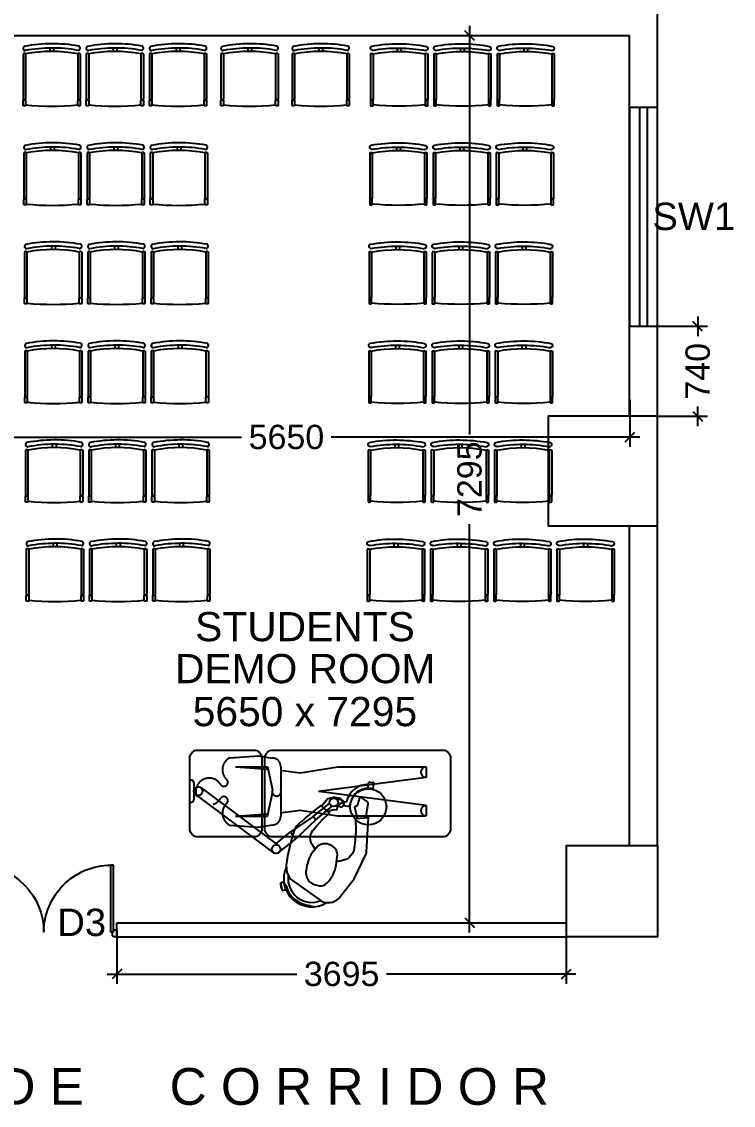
# Model space of a CAD drawing. Extents: x 7897917 to 8423973, y -6487334 to -6173396.
# Drawn here: x 8023444 to 8029297, y -6445795 to -6436884 of the extents above; entities that cross this region are included whole.
import ezdxf
from ezdxf.enums import TextEntityAlignment as Align

# ---------------------------------------------------------------- set-up
doc = ezdxf.new("R2010")
doc.units = 0
doc.header["$LTSCALE"] = 600
doc.header["$MEASUREMENT"] = 0
doc.header["$PDMODE"] = 35
doc.linetypes.add('DASHED', pattern=[0.75, 0.5, -0.25])
doc.layers.get('0').update_dxf_attribs({"linetype": 'CONTINUOUS'})
doc.layers.get('Defpoints').update_dxf_attribs({"linetype": 'CONTINUOUS'})
for name, color, linetype in [('DOOR', 32, 'CONTINUOUS'), ('floor hat', 9, 'CONTINUOUS'), ('furniture', 33, 'CONTINUOUS'), ('joinery', 7, 'CONTINUOUS'), ('LA-column', 3, 'CONTINUOUS'), ('PARTI', 21, 'CONTINUOUS'), ('Room Dim', 1, 'CONTINUOUS'), ('TEXT', 6, 'CONTINUOUS'), ('TXT', 6, 'CONTINUOUS'), ('Walls', 7, 'CONTINUOUS'), ('WIN', 151, 'CONTINUOUS'), ('Working Dim', 5, 'CONTINUOUS')]:
    doc.layers.add(name, color=color, linetype=linetype)
doc.styles.add('ari', font='arial.ttf')
doc.styles.add('ARIAL', font='arial.ttf')
doc.dimstyles.new('int. dim', dxfattribs={"dimtxt": 450, "dimasz": 80, "dimexe": 80, "dimexo": 0, "dimgap": 70, "dimtad": 0, "dimdec": 0, "dimzin": 12, "dimdsep": 46, "dimtxsty": 'ari', "dimblk": 'OBLIQUE', "dimcen": 2, "dimdle": 80, "dimclrd": 256, "dimclre": 256, "dimclrt": 6, "dimadec": 0, "dimazin": 0, "dimtfac": 1, "dimtdec": 0, "dimtix": 1, "dimtmove": 2, "dimatfit": 3, "dimfxl": 1, "dimtolj": 1, "dimtzin": 0, "dimlwd": -1, "dimlwe": -1, "dimarcsym": 0})

# ---------------------------------------------------------------- blocks, each defined once
blk = doc.blocks.new('Z$W@#1275')
at = {"layer": 'DOOR'}
for p, q in [((73, 1500), (0, 1500)), ((0, 1500), (0, 1467)), ((0, 1467), (2, 1467)), ((11, 1456), (11, 1458)), ((11, 1456), (47, 1456)), ((47, 1467), (736, 1467)), ((47, 1467), (47, 1439)), ((47, 1456), (47, 1467)), ((47, 1467), (73, 1467)), ((73, 1467), (73, 1500)), ((736, 1467), (736, 1439)), ((47, 1439), (736, 1439)), ((0, 33), (2, 33)), ((0, 0), (0, 33)), ((73, 0), (0, 0)), ((11, 44), (11, 42)), ((11, 44), (47, 44)), ((47, 61), (736, 61)), ((47, 33), (47, 61)), ((47, 44), (47, 33)), ((47, 33), (736, 33)), ((47, 33), (73, 33)), ((73, 33), (73, 0)), ((736, 33), (736, 61))]:
    blk.add_line(p, q, dxfattribs=at)
for centre, start, end in [((11, 1467), 180, 270), ((11, 33), 90, 180)]:
    blk.add_arc(centre, 9.13, start, end, dxfattribs=at)
at = {"layer": 'DOOR', "color": 145}
for centre, start, end in [((47, 1439), 270, 0), ((47, 61), 0, 90)]:
    blk.add_arc(centre, 689, start, end, dxfattribs=at)
blk = doc.blocks.new('A$C32852038')
at = {"layer": 'furniture', "color": 8}
for p, q in [((-231.7, -54), (-235, -57.2)), ((-235, -430.7), (-235, -57.2)), ((-231.7, -54), (-218.3, -54)), ((-215, -57.2), (-218.3, -54)), ((-215, -430.7), (-215, -57.2)), ((218.3, -54), (215, -57.2)), ((215, -430.7), (215, -57.2)), ((218.3, -54), (231.7, -54)), ((235, -57.2), (231.7, -54)), ((235, -430.7), (235, -57.2)), ((-231.7, -434), (-235, -430.7)), ((-231.7, -434), (-218.3, -434)), ((-218.3, -434), (-215, -430.7)), ((218.3, -434), (215, -430.7)), ((218.3, -434), (231.7, -434)), ((231.7, -434), (235, -430.7)), ((-15.7, -479.2), (-15.7, -451.1)), ((14.8, -479.2), (14.8, -451.1))]:
    blk.add_line(p, q, dxfattribs=at)
for points in [[(-235, -50.7), (-235, -7.2), (-231.7, -4), (-218.3, -4), (-215, -7.2), (-215, -50.7), (-218.3, -54), (-231.7, -54)], [(215, -50.7), (215, -7.2), (218.3, -4), (231.7, -4), (235, -7.2), (235, -50.7), (231.7, -54), (218.3, -54)]]:
    blk.add_lwpolyline(points, close=True, dxfattribs=at)
for centre, radius, start, end in [((0, -2191.6), 2191.6, 84.36999, 95.63001), ((0, 692.7), 1143.8, 259.16569, 280.83431), ((-217.4, -477.9), 18, 89.44312, 247.64656), ((-4.7, 698.8), 1213.3, 259.57711, 280.84799), ((-4.7, 698.8), 1178, 259.5839, 280.82925), ((216.8, -476.2), 18, 292.35344, 90.55688)]:
    blk.add_arc(centre, radius, start, end, dxfattribs=at)
blk = doc.blocks.new('A$C273B71EE')
at = {"layer": 'floor hat', "ltscale": 0.75}
blk.add_line((1369.8, -182), (1369.8, -199.9), dxfattribs=at)
at = {"layer": 'furniture', "color": 8}
for p, q in [((1019.4, 848.3), (1079.3, 845.3)), ((1049.6, 836.7), (1050.1, 846.7)), ((1232.9, 681.7), (1242.6, 684)), ((1258.2, 724.9), (1233.9, 719)), ((1248.2, 660.7), (1233.9, 719)), ((1272.4, 666.7), (1248.2, 660.7)), ((1272.4, 666.7), (1258.2, 724.9))]:
    blk.add_line(p, q, dxfattribs=at)
at = {"layer": 'furniture'}
for p, q in [((1283.4, 441.5), (1157.3, 339.2)), ((1906.9, 8), (1323.3, 442.4)), ((1008.4, 195.8), (1157.3, 339.2)), ((1157.3, 339.2), (1198.2, 288.7)), ((1305.5, 375.7), (1198.2, 288.7)), ((1868.1, -44.1), (1284.5, 390.2)), ((1027.3, 172.5), (1198.2, 288.7)), ((842.7, 167.9), (183.4, 167.9)), ((1008.4, 195.8), (885, 95.7)), ((1027.3, 172.5), (903.9, 72.4)), ((1008.4, 195.8), (1027.3, 172.5)), ((183.4, 89.8), (987, -15.2)), ((802.4, 90.2), (768.1, 94.6)), ((825.7, 99), (857.9, 94.9)), ((798.6, 60.5), (778.5, 63)), ((819, 46.2), (851.2, 42.1)), ((1920, -83.4), (1920, 47.3)), ((1950, 64.4), (1937.2, 64.4)), ((183.4, -120.3), (987, -15.2)), ((578.1, -33.3), (572.9, -74.1)), ((617.8, -38.3), (612.6, -79.2)), ((604.6, -85.4), (579.1, -82.1)), ((1950, -100.6), (1937.2, -100.6)), ((842.7, -198.4), (183.4, -198.4))]:
    blk.add_line(p, q, dxfattribs=at)
at = {"layer": 'furniture', "linetype": 'DASHED'}
for p, q in [((1436.7, 251.3), (1332.6, 234.8)), ((1651.2, 236.2), (1436.7, 251.3)), ((183.4, 89.8), (183.4, 167.9)), ((1124.7, 124.3), (842.7, 167.9)), ((1270.1, -0.2), (1270.1, 172.3)), ((1369, 169.4), (1332.6, -3.7)), ((1607.4, 169.4), (1365.1, 151.2)), ((1607.4, 169.4), (1369, 169.4)), ((1274.8, 145.1), (1124.7, 124.3)), ((1270.1, -202.7), (1270.1, -29.8)), ((1369, -199.9), (1332.5, -26.5)), ((183.4, -198.4), (183.4, -120.3)), ((1124.7, -154.8), (842.7, -198.4)), ((1274.8, -175.6), (1124.7, -154.8)), ((1607.4, -199.9), (1365.1, -181.7)), ((1607.4, -199.9), (1369, -199.9)), ((1436.7, -281.8), (1332.6, -265.2)), ((1651.2, -266.7), (1436.7, -281.8))]:
    blk.add_line(p, q, dxfattribs=at)
at = {"layer": 'furniture', "color": 8}
for points in [[(1012.1, 416.7), (1030.3, 389.3), (1041.4, 370.4), (1046.8, 349.1, -0.246109), (1029.5, 276.9), (1028, 275.1), (1008, 250.1), (980.6, 218.8), (955, 191.4), (923.5, 161.8), (904.9, 144.2), (970.2, 89.9, 0.025572), (1142.6, 234.4, 0.12826), (1169.8, 277, 0.043408), (1228.9, 534.9), (1223.2, 589.6), (1200.3, 637.2), (968, 801.7, 0.327906), (837.9, 786.2), (830.7, 777.4), (721.8, 638.3, 0.054318), (716.1, 629.1), (632.9, 455.6, 0.097498), (628.1, 436.9), (613.2, 182), (711.1, 188.6), (708.5, 284.9), (716.4, 372), (723.6, 425.2, -0.141399), (734.8, 450.6), (757.5, 477.7, -0.153306), (782.7, 493.8), (833.9, 507.7), (850.9, 503.5)], [(1035.2, 444.3, 0.128062), (1079.6, 573.2, 0.215717), (1058.1, 658.3), (1031.4, 674.2), (1011.1, 682.7), (981.1, 690.5, 0.242433), (925.4, 671, 0.136513), (855.7, 538.3), (847.3, 470.3, 0.297129), (882.6, 393.3, 0.138986), (938.2, 375.7, 0.105167), (970.3, 381), (989.2, 392.1), (1005.8, 409), (1034.8, 444.4)], [(696.7, 187.3), (715.4, 101.5, -0.445833), (710.4, 94.5), (708.2, 94.3, 0.30427), (693.5, 81.9), (679.3, 32.6, -0.509983), (670.5, 29.4), (625.1, 60.3, -0.292523), (617.7, 77.4), (635.3, 183.2)], [(964.8, 94.2), (922.2, 41.8, -0.166504), (914, 36.7), (872.5, 27, -0.116666), (865.6, 27), (829, 35.8, -0.181583), (820.3, 41.7), (805.1, 63.2, -0.566275), (808.5, 71, 0.372711), (851.5, 119, -0.458371), (857.3, 123.8, 0.210622), (912.6, 137.9)]]:
    blk.add_lwpolyline(points, format="xyb", dxfattribs=at)
at = {"layer": 'furniture'}
for points in [[(0, -262.5), (0, 262.5, -0.414214), (62.5, 325), (1327.5, 325, -0.414214), (1390, 262.5), (1390, -262.5, -0.414214), (1327.5, -325), (62.5, -325, -0.414214)], [(1950, -262.5, -0.414214), (1887.5, -325), (1472.5, -325, -0.414214), (1410, -262.5), (1410, 262.5, -0.414214), (1472.5, 325), (1887.5, 325, -0.414214), (1950, 262.5)]]:
    blk.add_lwpolyline(points, format="xyb", close=True, dxfattribs=at)
for centre, radius in [((1303.9, 416.3), 32.5), ((615.1, 99), 135), ((872.4, 66.2), 32.1), ((1887.5, -18.1), 32.5)]:
    blk.add_circle(centre, radius, dxfattribs=at)
at = {"layer": 'furniture', "color": 8}
for centre, radius, start, end in [((1037.9, 637.1), 210, 334.62117, 121.95456), ((1037.9, 637.1), 177.5, 351.26665, 112.74282), ((1053.8, 934.2), 92.5, 248.14148, 285.99077), ((1037.9, 637.1), 200, 12.904, 86.66602), ((1326, 710.6), 92.5, 174.81243, 212.66172), ((1180.3, 675), 92.5, 354.81243, 32.66172)]:
    blk.add_arc(centre, radius, start, end, dxfattribs=at)
at = {"layer": 'furniture', "linetype": 'DASHED'}
for centre, radius, start, end in [((183.4, 128.9), 38.4, 270, 90), ((1332.6, 172.3), 62.5, 90, 180), ((1606.9, 147.3), 99.3, 318.51156, 63.48915), ((1709.5, 44.8), 46.3, 127.5254, 151.04949), ((1804.8, -15.2), 100, 209.30373, 150.69627), ((1300.6, -15), 33.9, 340.23746, 205.92527), ((1694.9, 52.8), 29.7, 150.89968, 319.95629), ((1694.9, -83.3), 29.7, 40.04371, 209.10032), ((183.4, -159.4), 38.4, 270, 90), ((1606.9, -177.8), 99.3, 296.51085, 48.46965), ((1709.5, -75.3), 46.3, 208.95051, 232.4746), ((1332.6, -202.7), 62.5, 180, 270)]:
    blk.add_arc(centre, radius, start, end, dxfattribs=at)
at = {"layer": 'furniture'}
for centre, radius, start, end in [((615.1, 99), 137.3, 254.36423, 352.74022), ((766.2, 79.7), 15, 82.74022, 172.74022), ((822.3, 72.6), 26.6, 82.74022, 262.74022), ((615.1, 99), 167.3, 269.60618, 347.59615), ((1937.2, 47.3), 17.2, 90, 180), ((580, -75), 7.13, 172.74022, 262.74022), ((605.5, -78.3), 7.13, 262.74022, 352.74022), ((1937.2, -83.4), 17.2, 180, 270)]:
    blk.add_arc(centre, radius, start, end, dxfattribs=at)
blk = doc.blocks.new('_Oblique')
at = {"color": 0, "linetype": 'ByBlock', "lineweight": -2}
blk.add_line((-0.5, -0.5), (0.5, 0.5), dxfattribs=at)
blk = doc.blocks.new('*D2031')
at = {"layer": 'Defpoints', "color": 0, "transparency": 16777216}
for p in [(8022796.6, -6439994.5, 3.4), (8028447.1, -6439994.5, 3.4), (8028447.1, -6440299.8)]:
    blk.add_point(p, dxfattribs=at)
at = {"layer": 'Working Dim', "transparency": 16777216}
for p, q in [((8022796.6, -6439994.5), (8022796.6, -6440379.8)), ((8028447.1, -6439994.5), (8028447.1, -6440379.8)), ((8022716.6, -6440299.8), (8025253.5, -6440299.8)), ((8028527.1, -6440299.8), (8025990.1, -6440299.8))]:
    blk.add_line(p, q, dxfattribs=at)
at = {"layer": 'Working Dim', "transparency": 16777216, "xscale": 80, "yscale": 80, "zscale": 80, "rotation": 180}
blk.add_blockref('_Oblique', (8022796.6, -6440299.8), dxfattribs=at)
at = {"layer": 'Working Dim', "transparency": 16777216, "xscale": 80, "yscale": 80, "zscale": 80}
blk.add_blockref('_Oblique', (8028447.1, -6440299.8), dxfattribs=at)
at = {"layer": 'Working Dim', "color": 6, "transparency": 16777216, "insert": (8025621.8, -6440299.8), "char_height": 200, "attachment_point": 5, "style": 'ari'}
blk.add_mtext('\\A1;5650', dxfattribs=at)
blk = doc.blocks.new('*D2032')
at = {"layer": 'Defpoints', "color": 0, "transparency": 16777216}
for p in [(8026639.5, -6436998.7, 3.4), (8027128.3, -6436998.7), (8026639.5, -6444293.7, -0.7)]:
    blk.add_point(p, dxfattribs=at)
at = {"layer": 'Working Dim', "transparency": 16777216}
for p, q in [((8027128.3, -6436918.7), (8027128.3, -6440277.6)), ((8026639.5, -6436998.7), (8027208.3, -6436998.7)), ((8027128.3, -6444373.7), (8027128.3, -6441014.8)), ((8026639.5, -6444293.7), (8027208.3, -6444293.7))]:
    blk.add_line(p, q, dxfattribs=at)
at = {"layer": 'Working Dim', "transparency": 16777216, "xscale": 80, "yscale": 80, "zscale": 80}
for p, rotation in [((8027128.3, -6436998.7), 90), ((8027128.3, -6444293.7), 270)]:
    blk.add_blockref('_Oblique', p, dxfattribs=dict(at, rotation=rotation))
at = {"layer": 'Working Dim', "color": 6, "transparency": 16777216, "insert": (8027128.3, -6440646.2), "char_height": 200, "attachment_point": 5, "rotation": 90, "style": 'ari'}
blk.add_mtext('\\A1;7295', dxfattribs=at)
blk = doc.blocks.new('*D2140')
at = {"layer": 'Defpoints', "color": 0, "transparency": 16777216}
for p in [(8024228.1, -6444408.7, -8), (8027923.1, -6444408.7, -8), (8027923.1, -6444715.5)]:
    blk.add_point(p, dxfattribs=at)
at = {"layer": 'Working Dim', "transparency": 16777216}
for p, q in [((8024228.1, -6444408.7), (8024228.1, -6444795.5)), ((8027923.1, -6444408.7), (8027923.1, -6444795.5)), ((8024148.1, -6444715.5), (8025706.2, -6444715.5)), ((8028003.1, -6444715.5), (8026444.9, -6444715.5))]:
    blk.add_line(p, q, dxfattribs=at)
at = {"layer": 'Working Dim', "transparency": 16777216, "xscale": 80, "yscale": 80, "zscale": 80, "rotation": 180}
blk.add_blockref('_Oblique', (8024228.1, -6444715.5), dxfattribs=at)
at = {"layer": 'Working Dim', "transparency": 16777216, "xscale": 80, "yscale": 80, "zscale": 80}
blk.add_blockref('_Oblique', (8027923.1, -6444715.5), dxfattribs=at)
at = {"layer": 'Working Dim', "color": 6, "transparency": 16777216, "insert": (8026075.6, -6444715.5), "char_height": 200, "attachment_point": 5, "style": 'ari'}
blk.add_mtext('\\A1;3695', dxfattribs=at)
blk = doc.blocks.new('*D2320')
at = {"layer": 'Defpoints', "color": 0, "transparency": 16777216}
for p in [(8028674.1, -6439388.7, -8), (8029005.2, -6439388.7), (8028673.9, -6440128.9, 1)]:
    blk.add_point(p, dxfattribs=at)
at = {"layer": 'Working Dim', "transparency": 16777216}
for p, q in [((8029005.2, -6439308.7), (8029005.2, -6439469)), ((8028674.1, -6439388.7), (8029085.2, -6439388.7)), ((8029005.2, -6440208.9), (8029005.2, -6440048.6)), ((8028673.9, -6440128.9), (8029085.2, -6440128.9))]:
    blk.add_line(p, q, dxfattribs=at)
at = {"layer": 'Working Dim', "transparency": 16777216, "xscale": 80, "yscale": 80, "zscale": 80}
for p, rotation in [((8029005.2, -6439388.7), 90), ((8029005.2, -6440128.9), 270)]:
    blk.add_blockref('_Oblique', p, dxfattribs=dict(at, rotation=rotation))
at = {"layer": 'Working Dim', "color": 6, "transparency": 16777216, "insert": (8029005.2, -6439758.8), "char_height": 200, "attachment_point": 5, "rotation": 90, "style": 'ari'}
blk.add_mtext('\\A1;740', dxfattribs=at)

msp = doc.modelspace()

# ---------------------------------------------------------------- linework, layer by layer
at = {"layer": 'LA-column', "color": 2, "elevation": 1.031}
msp.add_lwpolyline([(8028673.877, -6441028.875), (8028673.877, -6440128.875), (8027773.877, -6440128.875), (8027773.877, -6441028.875)], close=True, dxfattribs=at)
at = {"layer": 'LA-column', "color": 2, "elevation": 2.283, "flags": 128}
msp.add_lwpolyline([(8028674.055, -6443658.804), (8028674.055, -6444408.804), (8027924.055, -6444408.804), (8027924.055, -6443658.804)], close=True, dxfattribs=at)
at = {"layer": 'PARTI', "color": 7, "linetype": 'Continuous'}
for p, q in [((8024227.052, -6444293.7, -7.979), (8027924.055, -6444293.7, -7.979)), ((8024227.052, -6444408.7, -7.979), (8024227.052, -6444293.7, -7.979)), ((8024227.052, -6444408.7, -7.979), (8027924.055, -6444408.7, -7.979))]:
    msp.add_line(p, q, dxfattribs=at)
at = {"layer": 'Walls'}
for p, q in [((8028674.052, -6440128.875, 1.031), (8028674.045, -6433788.819, -7.979)), ((8022796.552, -6436998.699, -7.979), (8028444.056, -6436998.699, -7.979)), ((8028444.052, -6440128.875, -7.979), (8028444.048, -6436998.699, -7.979)), ((8028444.056, -6443658.804, -7.979), (8028444.053, -6441028.875, -7.979)), ((8028674.056, -6443658.804, -7.979), (8028674.053, -6441028.875, 1.031))]:
    msp.add_line(p, q, dxfattribs=at)
at = {"layer": 'WIN', "linetype": 'Continuous', "elevation": -7.979}
for points in [[(8028444.051, -6437588.692), (8028444.051, -6439388.692), (8028674.051, -6439388.692), (8028674.051, -6437588.692)], [(8028444.051, -6437588.692), (8028444.051, -6439388.692), (8028674.051, -6439388.692), (8028674.051, -6437588.692)], [(8028526.835, -6437588.692), (8028526.835, -6439388.692), (8028591.268, -6439388.692), (8028591.268, -6437588.692)], [(8028526.835, -6437588.692), (8028526.835, -6439388.692), (8028591.268, -6439388.692), (8028591.268, -6437588.692)]]:
    msp.add_lwpolyline(points, close=True, dxfattribs=at)

# ---------------------------------------------------------------- block references
at = {"layer": 'DOOR', "xscale": -0.8000117540359497, "yscale": 0.8000117540359497, "zscale": 0.8000117540359497, "rotation": 270}
msp.add_blockref('Z$W@#1275', (8023027.052, -6444408.7, -7.979), dxfattribs=at)
at = {"layer": 'furniture', "rotation": 180}
for p in [(8023690.28, -6437579.445, -7.979), (8024210.28, -6437579.445, -7.979), (8024730.28, -6437579.445, -7.979), (8025318.053, -6437579.445, -7.979), (8025903.552, -6437579.445, -7.979), (8023696.589, -6438394.008, -7.979), (8024216.589, -6438394.008, -7.979), (8024736.589, -6438394.008, -7.979), (8023702.898, -6439208.572, -7.979), (8024222.898, -6439208.572, -7.979), (8024742.898, -6439208.572, -7.979), (8023704.706, -6440023.144, -7.979), (8024224.706, -6440023.144, -7.979), (8024744.706, -6440023.144, -7.979), (8023711.015, -6440837.707, -7.979), (8024231.015, -6440837.707, -7.979), (8024751.015, -6440837.707, -7.979), (8023717.324, -6441652.271, -7.979), (8024237.324, -6441652.271, -7.979), (8024757.324, -6441652.271, -7.979)]:
    msp.add_blockref('A$C32852038', p, dxfattribs=at)
at = {"layer": 'furniture', "xscale": -1, "rotation": 180}
for p in [(8026549.048, -6437579.445, -7.979), (8027069.048, -6437579.445, -7.979), (8027589.048, -6437579.445, -7.979), (8026542.739, -6438394.008, -7.979), (8027062.739, -6438394.008, -7.979), (8027582.739, -6438394.008, -7.979), (8026536.43, -6439208.572, -7.979), (8027056.43, -6439208.572, -7.979), (8027576.43, -6439208.572, -7.979), (8026534.622, -6440023.144, -7.979), (8027054.622, -6440023.144, -7.979), (8027574.622, -6440023.144, -7.979), (8026528.313, -6440837.707, -7.979), (8027048.313, -6440837.707, -7.979), (8027568.313, -6440837.707, -7.979), (8026522.004, -6441652.271, -7.979), (8027042.004, -6441652.271, -7.979), (8027562.004, -6441652.271, -7.979), (8028082.004, -6441652.271, -7.979)]:
    msp.add_blockref('A$C32852038', p, dxfattribs=at)
at = {"layer": 'furniture', "xscale": 1.100000001490116, "yscale": 1.100000001490116, "zscale": 1.100000001490116, "rotation": 180}
msp.add_blockref('A$C273B71EE', (8026971.749, -6443230.506, -7.979), dxfattribs=at)

# ---------------------------------------------------------------- texts
at = {"layer": 'joinery', "style": 'ari'}
for s, p in [('SW1', (8028972.244, -6438597.03, -7.979)), ('D3', (8023937.874, -6444402.196, -7.979))]:
    msp.add_text(s, height=225, dxfattribs=at).set_placement(p, align=Align.CENTER)
at = {"layer": 'Room Dim', "style": 'ARIAL'}
msp.add_text('5650 x 7295', height=240, dxfattribs=at).set_placement((8025773.417, -6442676.883, -7.979), align=Align.CENTER)
at = {"layer": 'TEXT', "color": 7, "style": 'ARIAL'}
for s, p in [('STUDENTS', (8025774.364, -6441978.15, -7.979)), ('DEMO ROOM', (8025776.417, -6442323.288, -7.979))]:
    msp.add_text(s, height=240, dxfattribs=at).set_placement(p, align=Align.CENTER)
at = {"layer": 'TXT', "color": 7, "style": 'ARIAL'}
msp.add_text('2.40 M      W I D E      C O R R I D O R', height=302.4, dxfattribs=at).set_placement((8024143.834, -6445790.397, -7.979), align=Align.CENTER)

# ---------------------------------------------------------------- dimensions: what is measured, and where the dimension line sits
at = {"layer": 'Working Dim'}
for base, p1, p2, picture, middle in [((8027128.3, -6436998.699, -7.979), (8026639.51, -6444293.7, -8.711), (8026639.51, -6436998.699, -4.559), '*D2032', (8027128.3, -6440646.199, -7.979)), ((8029005.216, -6439388.692), (8028673.877, -6440128.875, 1.031), (8028674.051, -6439388.692, -7.979), '*D2320', (8029005.216, -6439758.783))]:
    dim = msp.add_linear_dim(base=base, p1=p1, p2=p2, angle=90, dimstyle='int. dim', override={"dimtxt": 200}, dxfattribs=at)
    dim.commit()
    dim.dimension.update_dxf_attribs({"geometry": picture, "text_midpoint": middle})
for base, p1, p2, override, picture, middle in [((8028447.0518, -6440299.8071, -7.9795), (8022796.5522, -6439994.4767, -4.5587), (8028447.0518, -6439994.47, -4.5587), {"dimtxt": 200}, '*D2031', (8025621.802, -6440299.8071, -7.9795)), ((8027923.055, -6444715.549), (8024228.052, -6444408.7, -7.979), (8027923.055, -6444408.7, -7.979), {"dimtxt": 200, "dimarcsym": 1}, '*D2140', (8026075.553, -6444715.549))]:
    dim = msp.add_linear_dim(base=base, p1=p1, p2=p2, dimstyle='int. dim', override=override, dxfattribs=at)
    dim.commit()
    dim.dimension.update_dxf_attribs({"geometry": picture, "text_midpoint": middle})

doc.saveas('drawing.dxf')
